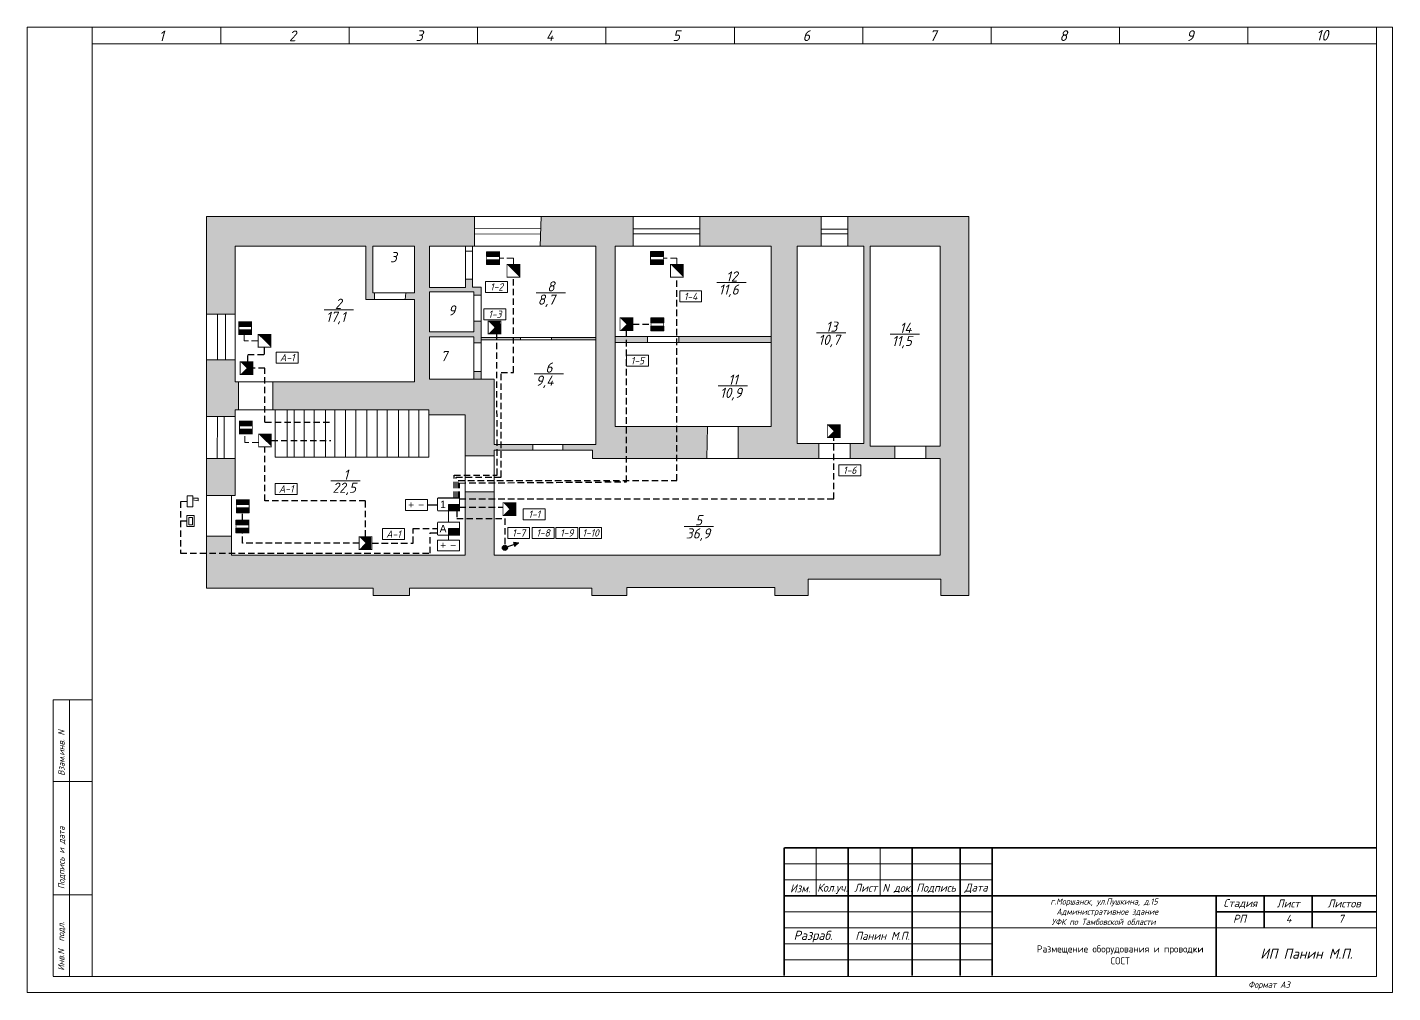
# Model space of a CAD drawing. Header units: inches. Extents: x 274 to 2125, y 393 to 1751.
# Drawn here: x 274.4 to 408.8, y 1272.8 to 1367.8 of the extents above; entities that cross this region are included whole.
import ezdxf

# ---------------------------------------------------------------- set-up
doc = ezdxf.new("R2010")
doc.units = ezdxf.units.IN
doc.header["$MEASUREMENT"] = 0
for name, pattern in [('Caddy_Solid', [0]), ('HIDDEN2', [4.7625, 3.175, -1.5875]), ('НЕВИДИМАЯ', [9.525, 6.35, -3.175])]:
    doc.linetypes.add(name, pattern=pattern)
doc.layers.get('0').transparency = 0.7
doc.layers.add('BLK_12_THHN', color=9, linetype='Continuous')
doc.layers.add('DESC', color=7, linetype='Continuous')
doc.styles.get("Standard").update_dxf_attribs({"font": 'GOST_Common Italic_0.ttf'})

# ---------------------------------------------------------------- blocks, each defined once
blk = doc.blocks.new('Объем')
at = {"const_width": 0.2}
blk.add_lwpolyline([(0, 0), (0, 3), (3, 3), (3, 0)], close=True, dxfattribs=at)
for points in [[(0.21, 2.94), (0.21, 0.09)], [(0.41, 2.94), (0.41, 0.09)], [(0.61, 2.94), (0.61, 0.09)], [(0.8, 2.94), (0.8, 0.09)], [(1.01, 2.94), (1.01, 0.09)], [(1.21, 2.94), (1.21, 0.09)], [(1.39, 1.52), (2.81, 2.97)], [(1.39, 2.94), (1.39, 0.09)], [(1.39, 1.48), (2.82, 0.03)], [(1.56, 2.93), (1.56, 1.76)], [(1.56, 0.09), (1.56, 1.25)], [(1.74, 0.06), (1.74, 1.05)], [(1.76, 2.94), (1.76, 1.94)], [(1.94, 2.95), (1.94, 2.15)], [(1.94, 0.06), (1.94, 0.87)], [(2.13, 2.93), (2.13, 2.33)], [(2.13, 0.05), (2.13, 0.66)], [(2.3, 2.93), (2.3, 2.52)], [(2.31, 0.06), (2.31, 0.48)], [(2.49, 2.94), (2.49, 2.7)], [(2.49, 0.07), (2.49, 0.29)]]:
    blk.add_lwpolyline(points, dxfattribs=at)
blk = doc.blocks.new('Звуковой')
blk.add_lwpolyline([(0.1, 2.9, 0, 4, 0), (1.5, 1.51, 4, 4, 0)], format="xyseb")
at = {"const_width": 0.2}
blk.add_lwpolyline([(0, 0), (0, 3), (3, 3), (3, 0)], close=True, dxfattribs=at)

msp = doc.modelspace()

# ---------------------------------------------------------------- hatches: boundary and pattern name
at = {"layer": 'BLK_12_THHN'}
h = msp.add_hatch(color=0, dxfattribs=at)
h.dxf.hatch_style = 1
h.paths.add_polyline_path([(321.7, 1316.58, 1), (321.2, 1316.58, 1)])
h = msp.add_hatch(color=0, dxfattribs=at)
h.dxf.hatch_style = 1
h.paths.add_polyline_path([(322.83, 1317.05), (322.39, 1316.9), (322.46, 1316.69)])
h.paths.add_polyline_path([(322.33, 1317.1), (322.39, 1316.9), (322.83, 1317.05)])
at = {"layer": 'DESC'}
h = msp.add_hatch(color=0, dxfattribs=at)
h.dxf.hatch_style = 1
h.paths.add_polyline_path([(318.45, 1349.19), (292.28, 1349.19), (292.08, 1349.19), (292.08, 1339.59), (294.89, 1339.59), (294.89, 1346.29), (307.76, 1346.29), (307.76, 1341.03), (308.6, 1341.03), (308.6, 1341.67), (308.43, 1341.67), (308.43, 1346.29), (312.56, 1346.29), (312.56, 1341.67), (311.68, 1341.67), (311.62, 1341.03), (312.56, 1341.03), (312.56, 1332.94), (298.61, 1332.94), (298.61, 1330.18), (313.97, 1330.18), (313.97, 1329.67), (317.54, 1329.67), (317.54, 1325.63), (320.38, 1325.63), (320.38, 1326.19), (324.2, 1326.19), (324.2, 1326.77), (320.38, 1326.77), (320.38, 1333.2), (318.38, 1333.2), (314.01, 1333.2), (314.01, 1337.34), (318.38, 1337.34), (318.38, 1336.75), (319.11, 1336.75), (319.11, 1338.89), (318.38, 1338.89), (318.38, 1337.84), (314.01, 1337.84), (314.03, 1341.79), (318.38, 1341.79), (318.38, 1341.44), (319.11, 1341.44), (319.11, 1342.24), (318.26, 1342.24), (318.26, 1343.03), (317.58, 1343.03), (317.58, 1342.2), (314.01, 1342.2), (314.01, 1346.29), (317.58, 1346.29), (318.45, 1346.29)], flags=17)
h.paths.add_polyline_path([(295.22, 1332.94), (294.89, 1332.94), (294.89, 1335.09), (292.08, 1335.09), (292.08, 1329.52), (294.89, 1329.52), (294.89, 1330.18), (295.22, 1330.18)], flags=16)
h.paths.add_polyline_path([(294.89, 1325.38), (292.08, 1325.38), (292.08, 1321.72), (294.89, 1321.72)], flags=17)
h.paths.add_polyline_path([(367.11, 1349.19), (355.2, 1349.19), (355.2, 1346.29), (356.77, 1346.29), (356.77, 1326.86), (355.43, 1326.86), (355.43, 1325.37), (359.82, 1325.37), (359.82, 1326.59), (357.4, 1326.59), (357.4, 1346.29), (364.29, 1346.29), (364.29, 1326.59), (362.88, 1326.59), (362.88, 1325.37), (364.29, 1325.37), (364.29, 1315.86), (320.38, 1315.86), (320.38, 1322.1), (317.54, 1322.1), (317.54, 1315.86), (294.52, 1315.86), (294.52, 1317.74), (292.08, 1317.74), (292.08, 1312.62), (308.49, 1312.62), (308.49, 1311.89), (312.06, 1311.89), (312.06, 1312.62), (330, 1312.62), (330, 1311.89), (333.45, 1311.89), (333.45, 1312.69), (348.03, 1312.69), (348.03, 1311.89), (351.31, 1311.89), (351.31, 1313.49), (364.36, 1313.49), (364.36, 1311.89), (367.11, 1311.89)])
h.paths.add_polyline_path([(341.38, 1328.52), (332.3, 1328.52), (332.3, 1346.29), (334.07, 1346.29), (334.07, 1349.19), (325.01, 1349.19), (324.92, 1346.29), (330.38, 1346.29), (330.38, 1326.77), (327.14, 1326.77), (327.14, 1326.19), (330.08, 1326.19), (330.08, 1325.37), (341.31, 1325.37)], flags=17)
h.paths.add_polyline_path([(330.38, 1337.3), (326.04, 1337.3), (326.04, 1337.05), (330.38, 1337.05)], flags=16)
h.paths.add_polyline_path([(322.98, 1337.3), (319.11, 1337.3), (319.11, 1337.05), (322.98, 1337.05)], flags=16)
h.paths.add_polyline_path([(319.11, 1333.94), (318.38, 1333.94), (318.38, 1333.2), (319.11, 1333.2)], flags=16)
h.paths.add_polyline_path([(352.59, 1349.19), (340.62, 1349.19), (340.62, 1346.29), (347.67, 1346.29), (347.67, 1328.52), (344.42, 1328.52), (344.4, 1325.37), (352.35, 1325.37), (352.35, 1326.86), (350.2, 1326.86), (350.2, 1346.29), (352.59, 1346.29)], flags=17)
at = {"layer": 'DESC', "lineweight": 15}
h = msp.add_hatch(color=0, dxfattribs=at)
h.dxf.hatch_style = 1
h.paths.add_polyline_path([(319.65, 1344.94), (319.65, 1344.47), (320.91, 1344.47), (320.91, 1344.94)])
h.paths.add_polyline_path([(320.91, 1345.26), (320.91, 1345.73), (319.65, 1345.73), (319.65, 1345.26)])
h = msp.add_hatch(color=0, dxfattribs=at)
h.dxf.hatch_style = 1
h.paths.add_polyline_path([(335.78, 1344.95), (335.78, 1344.48), (337.04, 1344.48), (337.04, 1344.95)])
h.paths.add_polyline_path([(337.04, 1345.27), (337.04, 1345.74), (335.78, 1345.74), (335.78, 1345.27)])
h = msp.add_hatch(color=0, dxfattribs=at)
h.dxf.hatch_style = 1
h.paths.add_polyline_path([(295.25, 1338.03), (295.25, 1337.57), (296.51, 1337.57), (296.51, 1338.03)])
h.paths.add_polyline_path([(296.51, 1338.36), (296.51, 1338.83), (295.25, 1338.83), (295.25, 1338.36)])
h = msp.add_hatch(color=0, dxfattribs=at)
h.dxf.hatch_style = 1
h.paths.add_polyline_path([(335.82, 1338.42), (335.82, 1337.95), (337.08, 1337.95), (337.08, 1338.42)])
h.paths.add_polyline_path([(337.08, 1338.74), (337.08, 1339.21), (335.82, 1339.21), (335.82, 1338.74)])
at = {"layer": 'DESC'}
h = msp.add_hatch(color=0, dxfattribs=at)
h.dxf.hatch_style = 1
h.paths.add_polyline_path([(338.55, 1337.4), (338.55, 1336.8), (347.67, 1336.8), (347.67, 1337.4)])
h.paths.add_polyline_path([(332.3, 1337.4), (332.3, 1336.8), (335.47, 1336.8), (335.47, 1337.4)])
at = {"layer": 'DESC', "lineweight": 15}
h = msp.add_hatch(color=0, dxfattribs=at)
h.dxf.hatch_style = 1
h.paths.add_polyline_path([(295.32, 1328.26), (295.32, 1327.79), (296.58, 1327.79), (296.58, 1328.26)])
h.paths.add_polyline_path([(296.58, 1328.58), (296.58, 1329.05), (295.32, 1329.05), (295.32, 1328.58)])
h = msp.add_hatch(color=0, dxfattribs=at)
h.dxf.hatch_style = 1
h.paths.add_polyline_path([(295.01, 1320.51), (295.01, 1320.04), (296.27, 1320.04), (296.27, 1320.51)])
h.paths.add_polyline_path([(296.27, 1320.84), (296.27, 1321.3), (295.01, 1321.3), (295.01, 1320.84)])
at = {"layer": 'DESC'}
for points in [[(315.9, 1320.86), (315.9, 1320.23), (316.98, 1320.23), (316.98, 1320.86)], [(315.9, 1318.47), (315.9, 1317.84), (316.98, 1317.84), (316.98, 1318.47)]]:
    msp.add_hatch(color=0, dxfattribs=at).paths.add_polyline_path(points)
at = {"layer": 'DESC', "lineweight": 15}
h = msp.add_hatch(color=0, dxfattribs=at)
h.dxf.hatch_style = 1
h.paths.add_polyline_path([(294.97, 1318.52), (294.97, 1318.05), (296.23, 1318.05), (296.23, 1318.52)])
h.paths.add_polyline_path([(296.23, 1318.84), (296.23, 1319.31), (294.97, 1319.31), (294.97, 1318.84)])

# ---------------------------------------------------------------- linework, layer by layer
at = {"layer": 'BLK_12_THHN', "color": 0, "lineweight": 15}
for p, q in [((292.08, 1312.62), (292.08, 1349.19)), ((292.08, 1349.19), (292.28, 1349.19)), ((292.28, 1349.19), (367.11, 1349.19)), ((318.45, 1349.19), (318.45, 1346.29)), ((318.45, 1348.03), (324.97, 1348.04)), ((325.01, 1349.19), (324.92, 1346.29)), ((334.07, 1349.19), (334.07, 1346.29)), ((340.62, 1349.19), (340.62, 1346.29)), ((352.59, 1349.19), (352.59, 1346.29)), ((355.2, 1349.19), (355.2, 1346.29)), ((367.11, 1349.19), (367.11, 1311.89)), ((318.45, 1347.5), (324.96, 1347.47)), ((334.07, 1347.97), (340.62, 1347.97)), ((334.07, 1347.48), (340.62, 1347.48)), ((352.59, 1347.95), (355.2, 1347.95)), ((352.59, 1347.51), (355.2, 1347.51)), ((294.89, 1346.29), (307.76, 1346.29)), ((294.89, 1332.94), (294.89, 1346.29)), ((307.76, 1346.29), (307.76, 1341.03)), ((308.43, 1346.29), (308.43, 1341.67)), ((312.56, 1346.29), (308.43, 1346.29)), ((312.56, 1341.67), (312.56, 1346.29)), ((314.01, 1346.29), (317.58, 1346.29)), ((314.01, 1342.2), (314.01, 1346.29)), ((317.58, 1346.29), (317.58, 1342.2)), ((317.58, 1346.29), (330.38, 1346.29)), ((317.58, 1345.78), (318.26, 1345.78)), ((318.26, 1346.29), (318.26, 1342.24)), ((330.38, 1346.29), (330.38, 1326.77)), ((332.3, 1346.29), (332.3, 1328.52)), ((347.67, 1346.29), (332.3, 1346.29)), ((347.67, 1328.52), (347.67, 1346.29)), ((356.77, 1346.29), (350.2, 1346.29)), ((350.2, 1346.29), (350.2, 1326.86)), ((356.77, 1326.86), (356.77, 1346.29)), ((357.4, 1326.59), (357.4, 1346.29)), ((357.4, 1346.29), (364.29, 1346.29)), ((364.29, 1346.29), (364.29, 1326.59)), ((317.58, 1343.03), (318.26, 1343.03)), ((308.43, 1341.67), (312.56, 1341.67)), ((308.6, 1341.67), (308.6, 1341.03)), ((311.68, 1341.67), (311.62, 1341.03)), ((317.58, 1342.2), (314.01, 1342.2)), ((314.01, 1341.79), (318.38, 1341.79)), ((314.01, 1337.84), (314.03, 1341.79)), ((318.26, 1342.24), (319.11, 1342.24)), ((318.38, 1341.79), (318.38, 1337.84)), ((318.38, 1341.44), (319.11, 1341.44)), ((319.11, 1342.24), (319.11, 1333.2)), ((307.76, 1341.03), (312.56, 1341.03)), ((312.56, 1341.03), (312.56, 1332.94)), ((292.08, 1339.59), (294.89, 1339.59)), ((293.17, 1339.59), (293.17, 1335.09)), ((293.95, 1339.59), (293.95, 1335.09)), ((318.38, 1338.89), (319.11, 1338.89)), ((318.38, 1337.84), (314.01, 1337.84)), ((314.01, 1337.34), (318.38, 1337.34)), ((314.01, 1333.2), (314.01, 1337.34)), ((318.38, 1337.34), (318.38, 1333.2)), ((319.11, 1337.3), (330.38, 1337.3)), ((322.98, 1337.3), (322.98, 1337.05)), ((326.04, 1337.3), (326.04, 1337.05)), ((332.3, 1337.4), (347.67, 1337.4)), ((335.47, 1337.4), (335.47, 1336.8)), ((338.55, 1337.4), (338.55, 1336.8)), ((318.38, 1336.75), (319.11, 1336.75)), ((319.11, 1337.05), (330.38, 1337.05)), ((332.3, 1336.8), (347.67, 1336.8)), ((292.08, 1335.09), (294.89, 1335.09)), ((318.38, 1333.94), (319.11, 1333.94)), ((312.56, 1332.94), (294.89, 1332.94)), ((295.22, 1332.94), (295.22, 1330.18)), ((298.61, 1332.94), (298.61, 1330.18)), ((318.38, 1333.2), (314.01, 1333.2)), ((320.38, 1333.2), (318.38, 1333.2)), ((320.38, 1326.77), (320.38, 1333.2)), ((292.08, 1329.52), (294.89, 1329.52)), ((293.16, 1329.52), (293.11, 1325.38)), ((293.81, 1329.52), (293.81, 1325.38)), ((294.89, 1330.18), (294.89, 1321.72)), ((313.97, 1330.18), (294.89, 1330.18)), ((298.82, 1325.5), (298.82, 1330.18)), ((300.01, 1330.18), (300.01, 1325.5)), ((300.71, 1330.18), (300.71, 1325.5)), ((301.7, 1330.18), (301.7, 1325.5)), ((302.66, 1330.18), (302.66, 1325.5)), ((303.8, 1330.18), (303.8, 1325.5)), ((304.71, 1330.18), (304.71, 1325.5)), ((305.76, 1330.18), (305.76, 1325.5)), ((306.76, 1330.18), (306.76, 1325.5)), ((307.84, 1330.18), (307.84, 1325.5)), ((308.86, 1330.18), (308.86, 1325.5)), ((309.85, 1330.18), (309.85, 1325.5)), ((310.97, 1330.18), (310.97, 1325.5)), ((311.99, 1330.18), (311.99, 1325.5)), ((312.98, 1330.18), (312.98, 1325.5)), ((313.97, 1329.67), (313.97, 1330.18)), ((317.54, 1329.67), (313.97, 1329.67)), ((313.97, 1329.67), (313.97, 1325.5)), ((317.54, 1315.86), (317.54, 1329.67)), ((332.3, 1328.52), (347.67, 1328.52)), ((341.38, 1328.52), (341.31, 1325.37)), ((344.42, 1328.52), (344.4, 1325.37)), ((330.38, 1326.77), (320.38, 1326.77)), ((324.2, 1326.77), (324.2, 1326.19)), ((327.14, 1326.77), (327.14, 1326.19)), ((350.2, 1326.86), (356.77, 1326.86)), ((352.35, 1326.86), (352.35, 1325.37)), ((355.43, 1326.86), (355.43, 1325.37)), ((364.29, 1326.59), (357.4, 1326.59)), ((359.82, 1326.59), (359.82, 1325.37)), ((362.88, 1326.59), (362.88, 1325.37)), ((292.08, 1325.38), (294.89, 1325.38)), ((313.97, 1325.5), (298.82, 1325.5)), ((317.54, 1325.63), (320.38, 1325.63)), ((320.38, 1326.19), (320.38, 1315.86)), ((330.08, 1326.19), (320.38, 1326.19)), ((330.08, 1325.37), (330.08, 1326.19)), ((364.29, 1325.37), (330.08, 1325.37)), ((364.29, 1315.86), (364.29, 1325.37)), ((294.89, 1321.72), (292.08, 1321.72)), ((294.52, 1321.72), (294.52, 1315.86)), ((317.54, 1322.1), (320.38, 1322.1)), ((292.08, 1317.74), (294.52, 1317.74)), ((294.52, 1315.86), (317.54, 1315.86)), ((320.38, 1315.86), (364.29, 1315.86)), ((364.36, 1313.49), (351.31, 1313.49)), ((351.31, 1313.49), (351.31, 1311.89)), ((364.36, 1311.89), (364.36, 1313.49)), ((308.49, 1312.62), (292.08, 1312.62)), ((308.49, 1311.89), (308.49, 1312.62)), ((312.06, 1311.89), (308.49, 1311.89)), ((330, 1312.62), (312.06, 1312.62)), ((312.06, 1312.62), (312.06, 1311.89)), ((330, 1311.89), (330, 1312.62)), ((333.45, 1311.89), (330, 1311.89)), ((348.03, 1312.69), (333.45, 1312.69)), ((333.45, 1312.69), (333.45, 1311.89)), ((348.03, 1311.89), (348.03, 1312.69)), ((351.31, 1311.89), (348.03, 1311.89)), ((367.11, 1311.89), (364.36, 1311.89))]:
    msp.add_line(p, q, dxfattribs=at)
at = {"layer": 'BLK_12_THHN', "color": 0, "linetype": 'HIDDEN2', "ltscale": 0.2}
for p, q in [((322.28, 1333.84), (322.28, 1343.22)), ((338.38, 1323.21), (338.38, 1343.22)), ((320.68, 1323.75), (320.65, 1337.64)), ((333.41, 1323.08), (333.41, 1337.96)), ((334.04, 1338.59), (335.82, 1338.59)), ((297.78, 1335.63), (297.78, 1336.33)), ((296.14, 1334.87), (296.14, 1335.63)), ((296.14, 1335.63), (297.78, 1335.63)), ((297.83, 1334.27), (296.65, 1334.27)), ((297.83, 1328.94), (297.83, 1334.27)), ((321.08, 1323.55), (321.08, 1333.84)), ((321.08, 1333.84), (322.28, 1333.84)), ((297.83, 1328.94), (304.31, 1328.94)), ((297.83, 1321.2), (297.83, 1326.53)), ((298.46, 1327.16), (304.31, 1327.16)), ((353.81, 1321.4), (353.81, 1327.43)), ((316.44, 1321.49), (316.44, 1323.75)), ((316.44, 1323.75), (320.68, 1323.75)), ((316.65, 1321.49), (316.65, 1323.55)), ((316.65, 1323.55), (321.08, 1323.55)), ((316.85, 1321.49), (316.85, 1323.21)), ((316.85, 1323.21), (338.38, 1323.21)), ((316.98, 1322.96), (333.41, 1323.08)), ((316.98, 1321.49), (316.98, 1322.96)), ((307.73, 1321.2), (297.83, 1321.2)), ((307.73, 1317.68), (307.73, 1321.2)), ((316.98, 1321.4), (353.81, 1321.4)), ((289.51, 1321.15), (289.51, 1316.05)), ((295.6, 1319.31), (295.6, 1320.04)), ((316.7, 1320.23), (316.7, 1319.47)), ((316.98, 1320.58), (321.26, 1320.59)), ((290.15, 1319.22), (289.51, 1319.22)), ((312.41, 1317.05), (312.41, 1318.47)), ((312.41, 1318.47), (314.82, 1318.47)), ((316.7, 1319.47), (321.45, 1319.47)), ((321.45, 1319.47), (321.45, 1316.58)), ((295.6, 1317.05), (295.6, 1318.05)), ((314.1, 1316.05), (314.1, 1318.06)), ((314.1, 1318.06), (314.82, 1318.06)), ((289.51, 1316.05), (314.1, 1316.05)), ((307.1, 1317.05), (295.6, 1317.05)), ((308.36, 1317.05), (312.41, 1317.05))]:
    msp.add_line(p, q, dxfattribs=at)
at = {"layer": 'BLK_12_THHN', "color": 0}
for p, q in [((313.83, 1320.8), (314.81, 1320.8)), ((322.56, 1316.96), (321.45, 1316.58)), ((322.83, 1317.05), (322.33, 1317.1)), ((322.46, 1316.69), (322.33, 1317.1))]:
    msp.add_line(p, q, dxfattribs=at)
msp.add_circle((321.45, 1316.58), 0.249, dxfattribs=at)
at = {"layer": 'DESC', "linetype": 'Caddy_Solid', "lineweight": 15}
for p, q in [((280.83, 1366.23), (280.83, 1367.83)), ((293.47, 1366.23), (293.47, 1367.83)), ((306.11, 1366.23), (306.11, 1367.83)), ((318.75, 1366.23), (318.75, 1367.83)), ((331.39, 1366.23), (331.39, 1367.83)), ((344.03, 1366.23), (344.03, 1367.83)), ((356.67, 1366.23), (356.67, 1367.83)), ((369.31, 1366.23), (369.31, 1367.83)), ((381.95, 1366.23), (381.95, 1367.83)), ((394.59, 1366.23), (394.59, 1367.83)), ((407.23, 1366.23), (407.23, 1367.83)), ((280.83, 1366.21), (407.23, 1366.21)), ((280.83, 1366.21), (280.83, 1274.39)), ((407.23, 1366.21), (407.23, 1274.39)), ((276.99, 1274.41), (276.99, 1301.61)), ((276.99, 1301.61), (280.83, 1301.61)), ((278.59, 1301.61), (278.59, 1274.41)), ((276.99, 1293.59), (280.83, 1293.59)), ((276.99, 1282.41), (280.83, 1282.41)), ((407.23, 1274.39), (276.99, 1274.39))]:
    msp.add_line(p, q, dxfattribs=at)
at = {"layer": 'DESC', "color": 0, "linetype": 'HIDDEN2', "lineweight": 15, "ltscale": 0.2}
for p, q in [((322.28, 1345.11), (320.92, 1345.11)), ((322.28, 1344.48), (322.28, 1345.11)), ((338.38, 1345.11), (337.02, 1345.11)), ((338.38, 1344.48), (338.38, 1345.11)), ((295.78, 1336.96), (295.78, 1337.59)), ((297.15, 1336.96), (295.78, 1336.96)), ((295.84, 1326.95), (295.84, 1327.8)), ((297.2, 1326.95), (295.84, 1326.95)), ((290.18, 1321.15), (289.51, 1321.15))]:
    msp.add_line(p, q, dxfattribs=at)
at = {"layer": 'DESC', "color": 0, "lineweight": 15}
for p, q in [((342.32, 1342.69), (345.21, 1342.69)), ((324.52, 1341.7), (327.41, 1341.7)), ((303.66, 1340), (306.55, 1340)), ((352.13, 1337.74), (355.02, 1337.74)), ((359.37, 1337.63), (362.26, 1337.63)), ((324.32, 1333.72), (327.21, 1333.72)), ((342.45, 1332.52), (345.34, 1332.52)), ((304.31, 1323.18), (307.2, 1323.18)), ((314.82, 1320.54), (314.82, 1320.54)), ((315.9, 1319.1), (315.9, 1320.23)), ((339.1, 1318.68), (341.99, 1318.68)), ((315.9, 1317.35), (315.9, 1317.84))]:
    msp.add_line(p, q, dxfattribs=at)
at = {"layer": 'DESC', "color": 7, "lineweight": 15}
for p, q in [((352.09, 1287.05), (352.09, 1282.32)), ((358.39, 1287.05), (358.39, 1282.32)), ((348.94, 1285.47), (369.41, 1285.47)), ((348.94, 1283.9), (369.41, 1283.9)), ((348.94, 1280.75), (369.41, 1280.75)), ((348.94, 1279.17), (369.41, 1279.17)), ((369.41, 1279.17), (407.21, 1279.17)), ((348.94, 1277.6), (369.41, 1277.6)), ((348.94, 1276.02), (369.41, 1276.02))]:
    msp.add_line(p, q, dxfattribs=at)
at = {"layer": 'DESC', "lineweight": 15}
msp.add_lwpolyline([(274.43, 1272.79), (408.83, 1272.79), (408.83, 1367.83), (274.43, 1367.83)], close=True, dxfattribs=at)
at = {"layer": 'DESC', "color": 0, "lineweight": 15}
for points, const_width in [([(319.65, 1345.73), (320.91, 1345.73), (320.91, 1344.47), (319.65, 1344.47), (319.65, 1345.73)], 0.084), ([(335.78, 1345.74), (337.04, 1345.74), (337.04, 1344.48), (335.78, 1344.48), (335.78, 1345.74)], 0.084), ([(295.25, 1338.83), (296.51, 1338.83), (296.51, 1337.57), (295.25, 1337.57), (295.25, 1338.83)], 0.084), ([(335.82, 1339.21), (337.08, 1339.21), (337.08, 1337.95), (335.82, 1337.95), (335.82, 1339.21)], 0.084), ([(295.32, 1329.05), (296.58, 1329.05), (296.58, 1327.79), (295.32, 1327.79), (295.32, 1329.05)], 0.084), ([(295.01, 1321.3), (296.27, 1321.3), (296.27, 1320.04), (295.01, 1320.04), (295.01, 1321.3)], 0.084), ([(314.82, 1321.49), (314.82, 1320.23)], 0.108), ([(314.82, 1321.49), (316.98, 1321.49), (316.98, 1320.23), (314.82, 1320.23)], 0.108), ([(294.97, 1319.31), (296.23, 1319.31), (296.23, 1318.05), (294.97, 1318.05), (294.97, 1319.31)], 0.084), ([(314.82, 1319.1), (314.82, 1317.84)], 0.108), ([(314.82, 1319.1), (316.98, 1319.1), (316.98, 1317.84), (314.82, 1317.84)], 0.108)]:
    msp.add_lwpolyline(points, dxfattribs=dict(at, const_width=const_width))
for points in [[(319.65, 1345.73), (320.91, 1345.73), (320.91, 1345.26), (319.65, 1345.26)], [(335.78, 1345.74), (337.04, 1345.74), (337.04, 1345.27), (335.78, 1345.27)], [(320.91, 1344.47), (319.65, 1344.47), (319.65, 1344.94), (320.91, 1344.94)], [(337.04, 1344.48), (335.78, 1344.48), (335.78, 1344.95), (337.04, 1344.95)], [(295.25, 1338.83), (296.51, 1338.83), (296.51, 1338.36), (295.25, 1338.36)], [(335.82, 1339.21), (337.08, 1339.21), (337.08, 1338.74), (335.82, 1338.74)], [(296.51, 1337.57), (295.25, 1337.57), (295.25, 1338.03), (296.51, 1338.03)], [(337.08, 1337.95), (335.82, 1337.95), (335.82, 1338.42), (337.08, 1338.42)], [(295.32, 1329.05), (296.58, 1329.05), (296.58, 1328.58), (295.32, 1328.58)], [(296.58, 1327.79), (295.32, 1327.79), (295.32, 1328.26), (296.58, 1328.26)], [(295.01, 1321.3), (296.27, 1321.3), (296.27, 1320.84), (295.01, 1320.84)], [(311.67, 1320.26), (313.83, 1320.26), (313.83, 1321.34), (311.67, 1321.34)], [(296.27, 1320.04), (295.01, 1320.04), (295.01, 1320.51), (296.27, 1320.51)], [(294.97, 1319.31), (296.23, 1319.31), (296.23, 1318.84), (294.97, 1318.84)], [(296.23, 1318.05), (294.97, 1318.05), (294.97, 1318.52), (296.23, 1318.52)], [(314.82, 1316.27), (316.98, 1316.27), (316.98, 1317.35), (314.82, 1317.35)]]:
    msp.add_lwpolyline(points, close=True, dxfattribs=at)
for points in [[(319.55, 1342.81), (321.71, 1342.81), (321.71, 1341.73), (319.55, 1341.73), (319.55, 1342.81)], [(338.65, 1341.87), (340.81, 1341.87), (340.81, 1340.79), (338.65, 1340.79), (338.65, 1341.87)], [(319.38, 1340.12), (321.54, 1340.12), (321.54, 1339.04), (319.38, 1339.04), (319.38, 1340.12)], [(298.94, 1335.85), (301.1, 1335.85), (301.1, 1334.77), (298.94, 1334.77), (298.94, 1335.85)], [(333.41, 1335.55), (335.57, 1335.55), (335.57, 1334.47), (333.41, 1334.47), (333.41, 1335.55)], [(354.31, 1324.76), (356.47, 1324.76), (356.47, 1323.68), (354.31, 1323.68), (354.31, 1324.76)], [(298.83, 1322.92), (300.99, 1322.92), (300.99, 1321.84), (298.83, 1321.84), (298.83, 1322.92)], [(290.18, 1321.69), (290.18, 1320.61), (290.72, 1320.61), (290.72, 1321.69), (290.18, 1321.69)], [(290.72, 1321.48), (291.26, 1321.48)], [(290.72, 1321.48), (290.72, 1321.3), (291.26, 1321.21)], [(291.26, 1321.48), (291.26, 1321.21)], [(316.98, 1320.86), (315.9, 1320.86)], [(315.9, 1320.86), (315.9, 1320.23)], [(315.9, 1320.23), (315.9, 1320.23)], [(323.25, 1320.43), (325.41, 1320.43), (325.41, 1319.35), (323.25, 1319.35), (323.25, 1320.43)], [(290.15, 1319.76), (290.87, 1319.76), (290.87, 1318.68), (290.15, 1318.68), (290.15, 1319.76)], [(290.34, 1319.58), (290.7, 1319.58), (290.7, 1318.86), (290.34, 1318.86), (290.34, 1319.58)], [(309.39, 1318.47), (311.55, 1318.47), (311.55, 1317.39), (309.39, 1317.39), (309.39, 1318.47)], [(316.98, 1318.47), (315.9, 1318.47)], [(315.9, 1318.47), (315.9, 1317.84)], [(321.72, 1318.59), (323.88, 1318.59), (323.88, 1317.51), (321.72, 1317.51), (321.72, 1318.59)], [(324.12, 1318.59), (326.28, 1318.59), (326.28, 1317.51), (324.12, 1317.51), (324.12, 1318.59)], [(326.45, 1318.59), (328.61, 1318.59), (328.61, 1317.51), (326.45, 1317.51), (326.45, 1318.59)], [(328.8, 1318.59), (330.96, 1318.59), (330.96, 1317.51), (328.8, 1317.51), (328.8, 1318.59)], [(315.9, 1317.84), (315.9, 1317.84)]]:
    msp.add_lwpolyline(points, dxfattribs=at)
at = {"layer": 'DESC', "color": 0, "linetype": 'НЕВИДИМАЯ', "lineweight": 15, "const_width": 0.072}
for points in [[(311.97, 1320.81), (312.46, 1320.81)], [(312.21, 1321.07), (312.21, 1320.58)], [(312.95, 1320.81), (313.44, 1320.81)], [(315.12, 1316.83), (315.61, 1316.83)], [(315.36, 1317.08), (315.36, 1316.59)], [(316.1, 1316.83), (316.59, 1316.83)]]:
    msp.add_lwpolyline(points, dxfattribs=at)
at = {"layer": 'DESC', "color": 7, "lineweight": 15, "const_width": 0.158}
for points in [[(348.94, 1287.05), (348.94, 1274.45)], [(348.94, 1287.05), (407.21, 1287.05)], [(355.24, 1287.05), (355.24, 1274.39)], [(361.54, 1287.05), (361.54, 1274.45)], [(366.26, 1287.05), (366.26, 1274.45)], [(369.41, 1287.05), (369.41, 1274.45)], [(348.94, 1282.32), (407.21, 1282.32)], [(391.46, 1274.39), (391.46, 1282.32)], [(396.19, 1279.17), (396.19, 1282.32)], [(400.91, 1279.17), (400.91, 1282.32)], [(391.46, 1280.75), (407.21, 1280.75)]]:
    msp.add_lwpolyline(points, dxfattribs=at)

# ---------------------------------------------------------------- block references
at = {"layer": 'DESC', "color": 0}
for name, p, xscale, yscale, zscale, rotation in [('Звуковой', (321.65, 1344.48), 0.4199975999999516, 0.4199975999999516, 0.4199975999999516, 270), ('Звуковой', (337.75, 1344.48), 0.4199975999999516, 0.4199975999999516, 0.4199975999999516, 270), ('Объем', (321.06, 1337.64), -0.419976000000051, 0.419976000000006, 0.4199760000000001, 0.1201887995922668), ('Объем', (334.04, 1337.96), -0.419976000000051, 0.419976000000006, 0.4199760000000001, 0.1201887995922668), ('Звуковой', (297.15, 1337.59), 0.4199975999999516, 0.4199975999999516, 0.4199975999999516, 270), ('Объем', (296.65, 1333.64), -0.419976000000051, 0.419976000000006, 0.4199760000000001, 0.1201887995922668), ('Звуковой', (297.2, 1327.79), 0.4199975999999516, 0.4199975999999516, 0.4199975999999516, 270), ('Объем', (354.44, 1327.43), -0.419976000000051, 0.419976000000006, 0.4199760000000001, 0.1201887995922668), ('Объем', (322.52, 1319.77), -0.419976000000051, 0.419976000000006, 0.4199760000000001, 0.1201887995922668), ('Объем', (308.36, 1316.42), -0.419976000000051, 0.419976000000006, 0.4199760000000001, 0.1201887995922668)]:
    msp.add_blockref(name, p, dxfattribs=dict(at, xscale=xscale, yscale=yscale, zscale=zscale, rotation=rotation))

# ---------------------------------------------------------------- texts
at = {"layer": 'DESC', "lineweight": 13}
for s, height, p in [('1', 1.05, (287.39, 1366.46)), ('2', 1.05, (300.19, 1366.46)), ('3', 1.05, (312.67, 1366.48)), ('4', 1.05, (325.47, 1366.48)), ('5', 1.05, (337.95, 1366.48)), ('6', 1.05, (350.75, 1366.48)), ('7', 1.05, (363.23, 1366.48)), ('8', 1.05, (376.03, 1366.48)), ('9', 1.05, (388.51, 1366.48)), ('10', 1.048, (401.31, 1366.52)), ('Формат А3', 0.629, (394.61, 1273.26))]:
    msp.add_text(s, height=height, dxfattribs=at).set_placement(p)
for s, p in [('Взам.инв. N', (278.1, 1294.14)), ('Подпись и дата', (278.1, 1282.99)), ('Инв.N  подл.', (278.07, 1274.96))]:
    msp.add_text(s, height=0.6288, rotation=90, dxfattribs=at).set_placement(p)
at = {"layer": 'DESC', "color": 7, "lineweight": 15}
for s, p in [('Кол.уч.', (352.18, 1282.73)), ('Лист', (355.83, 1282.72)), ('N док.', (358.6, 1282.71)), ('РП', (393.12, 1279.67)), ('4', (398.31, 1279.67)), ('7', (403.49, 1279.67))]:
    msp.add_text(s, height=0.787, dxfattribs=at).set_placement(p)
at = {"layer": 'DESC', "color": 0, "lineweight": 15, "attachment_point": 1}
for s, width, insert, char_height in [('\\pi1.02049;3', 2.7501, (309.12, 1345.7), 1), ('\\pi1.04246;8', 2.7501, (324.57, 1342.82), 1), ('\\pi0.85383;12', 2.7501, (342.36, 1343.8), 1), ('8,7', 2.7501, (324.68, 1341.52), 1), ('11,6', 2.7501, (342.48, 1342.51), 1), ('\\pi1.02012;2', 2.7501, (303.7, 1341.11), 1), ('\\pi1.07277;9', 2.7501, (314.79, 1340.45), 1), ('17,1', 2.7501, (303.82, 1339.82), 1), ('\\pi0.85421;13', 2.7501, (352.17, 1338.86), 1), ('\\pi0.87315;14', 2.7501, (359.41, 1338.74), 1), ('10,7', 2.7501, (352.29, 1337.56), 1), ('11,5', 2.7501, (359.53, 1337.45), 1), ('\\pi1.09928;7', 2.7501, (314.01, 1335.95), 1), ('\\pi1.07277;6', 2.7501, (324.36, 1334.83), 1), ('9,4', 2.7501, (324.48, 1333.54), 1), ('\\pi0.93489;11', 2.7501, (342.49, 1333.64), 1), ('10,9', 2.7501, (342.61, 1332.34), 1), ('\\pi1.1936;1', 2.7501, (304.35, 1324.29), 1), ('22,5', 2.7501, (304.47, 1323), 1), ('36,9', 2.7501, (339.26, 1318.5), 1), ('\\pi1.02353;5', 2.7501, (339.14, 1319.8), 1), ('\\pi24.15526;г.Моршанск, ул.Пушкина, д.15\\P\\pi24.36617; Административное здание \\P\\pi24.27003;УФК по Тамбовской области', 59.1919, (350.99, 1282.06), 0.6)]:
    msp.add_mtext_dynamic_manual_height_columns(s, width=width, gutter_width=1, heights=[0], dxfattribs=dict(at, insert=insert, char_height=char_height))
at = {"layer": 'DESC', "color": 0, "char_height": 0.72, "attachment_point": 5}
for s, insert, width in [('1-2', (320.63, 1342.27), 2.16), ('1-4', (339.73, 1341.33), 2.16), ('1-3', (320.46, 1339.58), 2.16), ('A-1', (300.02, 1335.31), 2.16), ('1-5', (334.49, 1335.01), 2.16), ('1-6', (355.39, 1324.22), 2.16), ('A-1', (299.91, 1322.38), 2.16), ('{\\fArial|b0|i0|c204|p34;1}', (315.36, 1320.86), 1.08), ('1-1', (324.33, 1319.89), 2.16), ('{\\fArial|b0|i0|c204|p34;А}', (315.36, 1318.47), 1.08), ('A-1', (310.47, 1317.93), 2.16), ('1-7', (322.8, 1318.05), 2.16), ('1-8', (325.2, 1318.05), 2.16), ('1-9', (327.53, 1318.05), 2.16), ('1-10', (329.88, 1318.05), 2.16)]:
    msp.add_mtext(s, dxfattribs=dict(at, insert=insert, width=width))
at = {"layer": 'DESC', "lineweight": 15, "char_height": 0.787, "attachment_point": 5}
for s, insert, width in [('Подпись', (363.89, 1283.06), 4.725), ('Дата', (367.83, 1283.06), 3.15), ('Изм.', (350.51, 1283.06), 3.15), ('Панин М.П.', (358.62, 1278.38), 6.3)]:
    msp.add_mtext(s, dxfattribs=dict(at, insert=insert, width=width))
at = {"layer": 'DESC', "color": 0, "lineweight": 15, "attachment_point": 5}
for s, insert, char_height, width in [('Стадия', (393.83, 1281.54), 0.787, 4.725), ('Лист', (398.55, 1281.57), 0.787, 5.67), ('Листов', (404.05, 1281.57), 0.787, 5.3325), ('Разраб.', (351.79, 1278.31), 0.9, 7.0924), ('{\\fGOST Common|b0|i0|c204|p34;Размещение оборудования и проводки\\PСОСТ}', (382.01, 1276.51), 0.7, 25.2)]:
    msp.add_mtext(s, dxfattribs=dict(at, insert=insert, char_height=char_height, width=width))
at = {"layer": 'DESC', "lineweight": 15, "insert": (390.99, 1277.13), "char_height": 1, "attachment_point": 1}
msp.add_mtext_dynamic_manual_height_columns('\\pi4.80835;ИП Панин М.П.', width=17.9743, gutter_width=1, heights=[1.74], dxfattribs=at)

doc.saveas('drawing.dxf')
